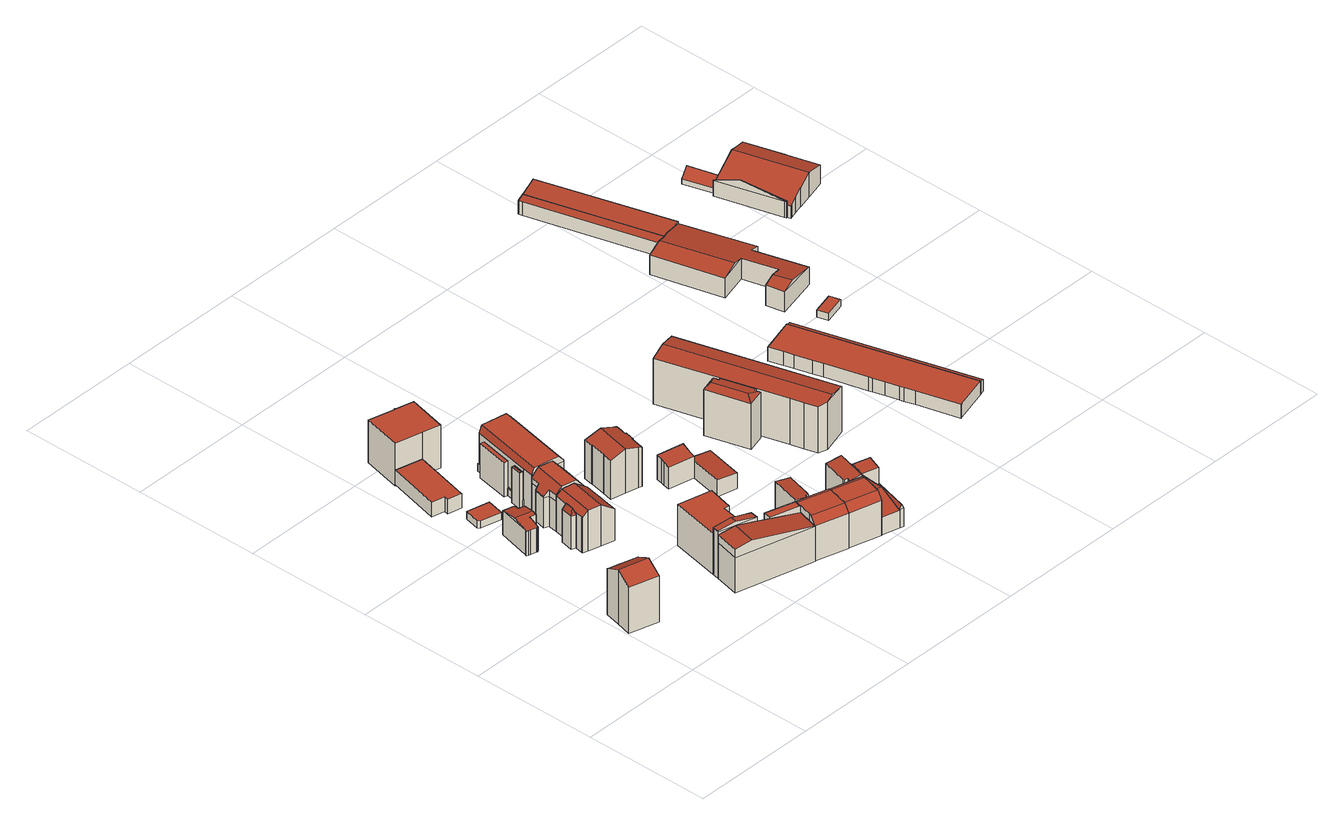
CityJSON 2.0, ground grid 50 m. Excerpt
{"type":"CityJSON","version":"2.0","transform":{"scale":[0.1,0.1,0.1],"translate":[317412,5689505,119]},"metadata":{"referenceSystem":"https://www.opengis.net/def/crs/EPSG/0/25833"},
"CityObjects":{
"building1":{"type":"Building","attributes":{"Dachtyp_tdc":"tdcGableRoof","Gemeindeschluessel":14713000,"Dachneigung":27.6,"QualitaetDacherkennung":64,"Geometrietyp2DReferenz":"3000","function":"31001_9998","roofType":"3100","measuredHeight":22.2},"geometry":[{"type":"MultiSurface","lod":"2","boundaries":[[[0,1,2,3]],[[1,4,5,2]],[[4,6,7,5]],[[6,8,9,7]],[[8,10,11,9]],[[10,12,13,11]],[[12,14,15,13]],[[14,16,17,15]],[[16,18,19,17]],[[18,0,3,19]],[[14,12,10,8,6,4,1,0]],[[0,18,16,14]],[[3,2,5,7,9,11,13,15,17,19]]],"semantics":{"surfaces":[{"type":"WallSurface"},{"type":"RoofSurface"},{"type":"GroundSurface"}],"values":[0,0,0,0,0,0,0,0,0,0,1,1,2]}}]},
"building2":{"type":"Building","attributes":{"Dachtyp_tdc":"tdcFreeFormRoof","Gemeindeschluessel":14713000,"Dachneigung":10.27,"QualitaetDacherkennung":58,"Geometrietyp2DReferenz":"3000","function":"31001_9998","roofType":"5000","measuredHeight":11.18},"geometry":[{"type":"MultiSurface","lod":"2","boundaries":[[[20,21,22,23]],[[21,24,25,22]],[[24,26,27,25]],[[26,28,29,27]],[[28,30,31,29]],[[30,32,33,31]],[[32,34,35,33]],[[34,36,37,35]],[[36,38,39,37]],[[38,40,41,39]],[[40,42,43,41]],[[42,44,45,43]],[[44,46,47,45]],[[46,48,49,47]],[[48,50,51,49]],[[50,20,23,51]],[[52,34,32,30,28,26,53]],[[48,46,44,42,40,38,36,52,53,24,21,20,50]],[[26,24,53]],[[36,34,52]],[[23,22,25,27,29,31,33,35,37,39,41,43,45,47,49,51]]],"semantics":{"surfaces":[{"type":"WallSurface"},{"type":"RoofSurface"},{"type":"GroundSurface"}],"values":[0,0,0,0,0,0,0,0,0,0,0,0,0,0,0,0,1,1,0,0,2]}}]},
"building3":{"type":"Building","attributes":{"Dachtyp_tdc":"tdcPolyFlatRoof","Gemeindeschluessel":14713000,"Dachneigung":0,"QualitaetDacherkennung":62,"Geometrietyp2DReferenz":"3000","function":"31001_9998","roofType":"1000","measuredHeight":2.99},"geometry":[{"type":"MultiSurface","lod":"2","boundaries":[[[54,55,56,57]],[[55,58,59,56]],[[58,60,61,59]],[[60,62,63,61]],[[62,64,65,63]],[[64,66,67,65]],[[66,54,57,67]],[[66,64,62,60,58,55,54]],[[57,56,59,61,63,65,67]]],"semantics":{"surfaces":[{"type":"WallSurface"},{"type":"RoofSurface"},{"type":"GroundSurface"}],"values":[0,0,0,0,0,0,0,1,2]}}]},
"building4":{"type":"Building","attributes":{"Dachtyp_tdc":"tdcPolyFlatRoof","Gemeindeschluessel":14713000,"Dachneigung":0,"QualitaetDacherkennung":68,"Geometrietyp2DReferenz":"3000","function":"31001_9998","roofType":"1000","measuredHeight":5.94},"geometry":[{"type":"MultiSurface","lod":"2","boundaries":[[[68,69,70,71]],[[69,72,73,70]],[[72,74,75,73]],[[74,76,77,75]],[[76,78,79,77]],[[78,80,81,79]],[[80,68,71,81]],[[80,78,76,74,72,69,68]],[[71,70,73,75,77,79,81]]],"semantics":{"surfaces":[{"type":"WallSurface"},{"type":"RoofSurface"},{"type":"GroundSurface"}],"values":[0,0,0,0,0,0,0,1,2]}}]},
"building5":{"type":"Building","attributes":{"Gemeindeschluessel":14713000,"Geometrietyp2DReferenz":"3000","function":"31001_9998","roofType":"9999"},"children":["building5-1","building5-2"]},
"building5-1":{"type":"BuildingPart","attributes":{"Dachtyp_tdc":"tdcCutGableRoof","Dachneigung":36.79,"QualitaetDacherkennung":48,"Geometrietyp2DReferenz":"3000","roofType":"9999","measuredHeight":16.84},"parents":["building5"],"geometry":[{"type":"MultiSurface","lod":"2","boundaries":[[[82,83,84,85]],[[83,86,87,88,84]],[[89,90,91]],[[89,92,93,90]],[[92,94,95,93]],[[94,96,97,95]],[[96,98,99,97]],[[98,100,101,99]],[[100,102,103,101]],[[102,104,105,103]],[[104,82,85,105]],[[94,92,89,106,86,83,82,104]],[[102,100,98,96]],[[104,102,96,94]],[[85,84,88,107,90,93,95,97,99,101,103,105]],[[108,87,86,106]],[[108,107,88,87]],[[91,108,106,89]],[[91,90,107,108]]],"semantics":{"surfaces":[{"type":"WallSurface"},{"type":"RoofSurface"},{"type":"GroundSurface"},{"type":"ClosureSurface"}],"values":[0,0,0,0,0,0,0,0,0,0,0,1,1,1,2,0,3,0,3]}}]},
"building5-2":{"type":"BuildingPart","attributes":{"Dachtyp_tdc":"tdcFreeFormRoof","Dachneigung":69.4,"QualitaetDacherkennung":29,"Geometrietyp2DReferenz":"3000","roofType":"5000","measuredHeight":15.99},"parents":["building5"],"geometry":[{"type":"MultiSurface","lod":"2","boundaries":[[[87,109,110,88]],[[109,111,112,110]],[[111,91,90,112]],[[113,91,111]],[[114,113,111,109]],[[114,109,87,108]],[[113,114,108,91]],[[88,110,112,90,107]],[[107,90,91,108]],[[88,107,108,87]]],"semantics":{"surfaces":[{"type":"WallSurface"},{"type":"RoofSurface"},{"type":"GroundSurface"},{"type":"ClosureSurface"}],"values":[0,0,0,1,1,1,1,2,3,3]}}]},
"building6":{"type":"Building","attributes":{"Dachtyp_tdc":"tdcFreeFormRoof","Gemeindeschluessel":14713000,"Dachneigung":49.9,"QualitaetDacherkennung":61,"Geometrietyp2DReferenz":"3000","function":"31001_9998","roofType":"5000","measuredHeight":17.7},"geometry":[{"type":"MultiSurface","lod":"2","boundaries":[[[115,116,117,118]],[[116,119,120,117]],[[119,121,122,120]],[[121,123,124,122]],[[123,125,126,124]],[[125,127,128,126]],[[127,129,130,128]],[[129,131,132,130]],[[131,133,134,132]],[[133,115,118,134]],[[125,135,136,127]],[[137,138,139,140,141,142,143,144]],[[135,145,144,143,136]],[[121,144,145,123]],[[123,145,135,125]],[[119,137,144,121]],[[129,142,141,131]],[[127,136,143,142,129]],[[131,141,140,133]],[[133,140,139,115]],[[116,138,137,119]],[[115,139,138,116]],[[118,117,120,122,124,126,128,130,132,134]]],"semantics":{"surfaces":[{"type":"WallSurface"},{"type":"RoofSurface"},{"type":"GroundSurface"}],"values":[0,0,0,0,0,0,0,0,0,0,1,1,1,0,0,0,0,0,0,0,0,0,2]}}]},
"building7":{"type":"Building","attributes":{"Gemeindeschluessel":14713000,"Geometrietyp2DReferenz":"3000","function":"31001_9998","roofType":"9999"},"children":["building7-1","building7-2","building7-3"]},
"building7-1":{"type":"BuildingPart","attributes":{"Dachtyp_tdc":"tdcPolyFlatRoof","Dachneigung":0,"QualitaetDacherkennung":71,"Geometrietyp2DReferenz":"3000","roofType":"1000","measuredHeight":16.84},"parents":["building7"],"geometry":[{"type":"MultiSurface","lod":"2","boundaries":[[[146,147,148,149,150,151]],[[147,152,153,148]],[[152,154,155,156,153]],[[154,152,147,146]],[[149,148,153,156]],[[151,155,154,146]],[[150,149,156,155]],[[150,155,151]]],"semantics":{"surfaces":[{"type":"WallSurface"},{"type":"RoofSurface"},{"type":"GroundSurface"},{"type":"ClosureSurface"}],"values":[0,0,0,1,2,0,3,3]}}]},
"building7-2":{"type":"BuildingPart","attributes":{"Dachtyp_tdc":"tdcGableRoof","Dachneigung":10.31,"QualitaetDacherkennung":6,"Geometrietyp2DReferenz":"3000","roofType":"3100","measuredHeight":18.94},"parents":["building7"],"geometry":[{"type":"MultiSurface","lod":"2","boundaries":[[[157,158,159,160]],[[158,161,162,159]],[[163,150,149,164]],[[155,157,160,156]],[[155,151,165,166,167,168]],[[169,167,166,170]],[[158,169,170,161]],[[157,168,167,169,158]],[[155,168,157]],[[163,165,151,150]],[[160,159,162,164,149,156]],[[164,162,161,163]],[[156,149,150,155]],[[161,170,166,165,163]],[[150,151,155]]],"semantics":{"surfaces":[{"type":"WallSurface"},{"type":"RoofSurface"},{"type":"GroundSurface"},{"type":"ClosureSurface"}],"values":[0,0,0,0,1,1,0,0,0,0,2,3,3,3,3]}}]},
"building7-3":{"type":"BuildingPart","attributes":{"Dachtyp_tdc":"tdcGableRoof","Dachneigung":10.22,"QualitaetDacherkennung":35,"Geometrietyp2DReferenz":"3000","roofType":"3100","measuredHeight":20.5},"parents":["building7"],"geometry":[{"type":"MultiSurface","lod":"2","boundaries":[[[171,172,173,174]],[[172,175,176,173]],[[175,177,165,163,164,176]],[[178,171,174,162,161,170]],[[179,180,181,182]],[[175,183,181,180,177]],[[172,183,175]],[[171,182,181,183,172]],[[178,179,182,171]],[[177,180,179,178]],[[174,173,176,164,162]],[[170,166,165,177,178]],[[161,162,164,163]],[[161,163,165,166,170]]],"semantics":{"surfaces":[{"type":"WallSurface"},{"type":"RoofSurface"},{"type":"GroundSurface"},{"type":"ClosureSurface"}],"values":[0,0,0,0,1,1,0,0,0,0,2,0,3,3]}}]},
"building8":{"type":"Building","attributes":{"Gemeindeschluessel":14713000,"Dachtyp_tdc":"tdcPolyFlatRoof","Dachneigung":0,"QualitaetDacherkennung":62,"Geometrietyp2DReferenz":"3000","function":"31001_9998","roofType":"1000","measuredHeight":16.85},"geometry":[{"type":"MultiSurface","lod":"2","boundaries":[[[184,185,174,173]],[[185,186,187,174]],[[186,188,189,187]],[[188,190,191,189]],[[190,192,193,191]],[[192,184,173,193]],[[192,190,188,186,185,184]],[[173,174,187,189,191,193]]],"semantics":{"surfaces":[{"type":"WallSurface"},{"type":"RoofSurface"},{"type":"GroundSurface"}],"values":[0,0,0,0,0,0,1,2]}}]},
"building9":{"type":"Building","attributes":{"Dachtyp_tdc":"tdcPolyFlatRoof","Gemeindeschluessel":14713000,"Dachneigung":0,"QualitaetDacherkennung":58,"Geometrietyp2DReferenz":"3000","function":"31001_9998","roofType":"1000","measuredHeight":17.54},"geometry":[{"type":"MultiSurface","lod":"2","boundaries":[[[194,195,196,197]],[[195,198,199,196]],[[198,200,201,199]],[[200,202,203,201]],[[202,204,205,203]],[[204,206,207,205]],[[206,208,209,207]],[[208,210,211,209]],[[210,194,197,211]],[[210,208,206,204,202,200,198,195,194]],[[197,196,199,201,203,205,207,209,211]]],"semantics":{"surfaces":[{"type":"WallSurface"},{"type":"RoofSurface"},{"type":"GroundSurface"}],"values":[0,0,0,0,0,0,0,0,0,1,2]}}]},
"building10":{"type":"Building","attributes":{"Gemeindeschluessel":14713000,"Geometrietyp2DReferenz":"3000","function":"31001_9998","roofType":"9999"},"children":["building10-1","building10-2","building10-3","building10-4"]},
"building10-1":{"type":"BuildingPart","attributes":{"Dachtyp_tdc":"tdcCutGableRoof","Dachneigung":1.02,"QualitaetDacherkennung":62,"Geometrietyp2DReferenz":"3000","roofType":"9999","measuredHeight":18.37},"parents":["building10"],"geometry":[{"type":"MultiSurface","lod":"2","boundaries":[[[212,213,214,215]],[[213,216,217,218,214]],[[219,220,221,222,223]],[[220,212,215,221]],[[224,225,226,227]],[[219,216,213,228,229]],[[228,227,226,229]],[[220,225,224,212]],[[219,229,226,225,220]],[[212,224,227,228,213]],[[215,214,218,222,221]],[[223,217,216,219]],[[223,222,218,217]]],"semantics":{"surfaces":[{"type":"WallSurface"},{"type":"RoofSurface"},{"type":"GroundSurface"},{"type":"ClosureSurface"}],"values":[0,0,0,0,1,1,1,0,0,0,2,0,3]}}]},
"building10-2":{"type":"BuildingPart","attributes":{"Dachtyp_tdc":"tdcPolyFlatRoof","Dachneigung":0,"QualitaetDacherkennung":0,"Geometrietyp2DReferenz":"3000","roofType":"9999","measuredHeight":3.05},"parents":["building10"],"geometry":[{"type":"MultiSurface","lod":"2","boundaries":[[[230,231,232,233,217,223,234,235]],[[235,234,236,237]],[[234,223,222,236]],[[217,233,238,218]],[[232,231,239,240]],[[231,230,241,239]],[[237,236,222,218,238,240,239,241]],[[218,222,223,217]],[[240,238,233,232]],[[237,241,230,235]]],"semantics":{"surfaces":[{"type":"RoofSurface"},{"type":"WallSurface"},{"type":"GroundSurface"},{"type":"ClosureSurface"}],"values":[0,1,1,1,1,1,2,3,3,3]}}]},
"building10-3":{"type":"BuildingPart","attributes":{"Dachtyp_tdc":"tdcFreeFormRoof","Dachneigung":20.36,"QualitaetDacherkennung":43,"Geometrietyp2DReferenz":"3000","roofType":"5000","measuredHeight":14.74},"parents":["building10"],"geometry":[{"type":"MultiSurface","lod":"2","boundaries":[[[242,243,244,238,233]],[[243,245,246,244]],[[245,247,232,240,246]],[[248,247,245]],[[249,248,245,243]],[[249,243,242]],[[248,249,242,247]],[[238,244,246,240]],[[233,232,247,242]],[[233,238,240,232]]],"semantics":{"surfaces":[{"type":"WallSurface"},{"type":"RoofSurface"},{"type":"GroundSurface"},{"type":"ClosureSurface"}],"values":[0,0,0,1,1,1,1,2,0,3]}}]},
"building10-4":{"type":"BuildingPart","attributes":{"Dachtyp_tdc":"tdcPolyFlatRoof","Dachneigung":0,"QualitaetDacherkennung":0,"Geometrietyp2DReferenz":"3000","roofType":"9999","measuredHeight":14.14},"parents":["building10"],"geometry":[{"type":"MultiSurface","lod":"2","boundaries":[[[250,251,252,253]],[[253,252,254,241,230]],[[252,251,255,254]],[[251,250,237,255]],[[250,235,237]],[[230,235,250,253]],[[241,254,255,237]],[[230,241,237,235]]],"semantics":{"surfaces":[{"type":"RoofSurface"},{"type":"WallSurface"},{"type":"GroundSurface"},{"type":"ClosureSurface"}],"values":[0,1,1,1,1,1,2,3]}}]},
"building11":{"type":"Building","attributes":{"Dachtyp_tdc":"tdcFreeFormRoof","Gemeindeschluessel":14713000,"Dachneigung":0.122,"QualitaetDacherkennung":69,"Geometrietyp2DReferenz":"3000","function":"31001_9998","roofType":"5000","measuredHeight":17.14},"geometry":[{"type":"MultiSurface","lod":"2","boundaries":[[[256,257,258,259]],[[257,260,261,258]],[[260,262,263,261]],[[262,264,265,263]],[[264,266,267,265]],[[266,256,259,267]],[[268,269,262,260]],[[270,271,272,273,274]],[[273,272,275,269,268]],[[262,269,275,264]],[[264,275,272,271,266]],[[256,270,274,257]],[[257,274,273,268,260]],[[266,271,270,256]],[[259,258,261,263,265,267]]],"semantics":{"surfaces":[{"type":"WallSurface"},{"type":"RoofSurface"},{"type":"GroundSurface"}],"values":[0,0,0,0,0,0,1,1,1,0,0,0,0,0,2]}}]},
"building12":{"type":"Building","attributes":{"Dachtyp_tdc":"tdcGableRoof","Gemeindeschluessel":14713000,"Dachneigung":18.53,"QualitaetDacherkennung":67,"Geometrietyp2DReferenz":"3000","function":"31001_9998","roofType":"3100","measuredHeight":18.16},"geometry":[{"type":"MultiSurface","lod":"2","boundaries":[[[276,277,278,279]],[[277,280,281,278]],[[280,282,283,281]],[[282,284,285,283]],[[284,286,287,285]],[[286,288,289,287]],[[288,290,291,289]],[[290,292,293,291]],[[292,294,295,293]],[[294,296,297,295]],[[296,298,299,297]],[[298,300,301,299]],[[300,302,303,301]],[[302,304,305,303]],[[304,306,307,305]],[[306,308,309,307]],[[308,310,311,309]],[[310,312,313,311]],[[312,314,315,313]],[[314,316,317,315]],[[316,276,279,317]],[[312,310,308,306,304,302,300,298,296,294,292,290,288,286,284]],[[284,282,280,277,276,316,314,312]],[[279,278,281,283,285,287,289,291,293,295,297,299,301,303,305,307,309,311,313,315,317]]],"semantics":{"surfaces":[{"type":"WallSurface"},{"type":"RoofSurface"},{"type":"GroundSurface"}],"values":[0,0,0,0,0,0,0,0,0,0,0,0,0,0,0,0,0,0,0,0,0,1,1,2]}}]},
"building13":{"type":"Building","attributes":{"Dachtyp_tdc":"tdcPolyFlatRoof","Gemeindeschluessel":14713000,"Dachneigung":6.84,"QualitaetDacherkennung":53,"Geometrietyp2DReferenz":"3000","function":"31001_9998","roofType":"2100","measuredHeight":17.12},"geometry":[{"type":"MultiSurface","lod":"2","boundaries":[[[318,319,320,321]],[[319,322,323,320]],[[322,324,325,323]],[[324,326,327,325]],[[326,328,329,327]],[[328,330,331,329]],[[330,318,321,331]],[[330,328,326,324,322,319,318]],[[321,320,323,325,327,329,331]]],"semantics":{"surfaces":[{"type":"WallSurface"},{"type":"RoofSurface"},{"type":"GroundSurface"}],"values":[0,0,0,0,0,0,0,1,2]}}]},
"building14":{"type":"Building","attributes":{"Dachtyp_tdc":"tdcFreeFormRoof","Gemeindeschluessel":14713000,"Dachneigung":0.063,"QualitaetDacherkennung":71,"Geometrietyp2DReferenz":"3000","function":"31001_9998","roofType":"5000","measuredHeight":17.04},"geometry":[{"type":"MultiSurface","lod":"2","boundaries":[[[332,333,334,335]],[[333,336,337,334]],[[336,338,339,337]],[[338,340,341,339]],[[340,260,342,341]],[[260,343,344,342]],[[343,345,346,344]],[[345,347,348,346]],[[347,257,349,348]],[[257,332,335,349]],[[350,351,352,353,354]],[[355,260,356,357]],[[358,355,357,350,354]],[[345,358,354,347]],[[343,355,358,345]],[[336,350,357,338]],[[338,357,356,340]],[[340,356,260]],[[260,355,343]],[[347,354,353,257]],[[257,353,352,332]],[[332,352,351,333]],[[333,351,350,336]],[[335,334,337,339,341,342,344,346,348,349]]],"semantics":{"surfaces":[{"type":"WallSurface"},{"type":"RoofSurface"},{"type":"GroundSurface"}],"values":[0,0,0,0,0,0,0,0,0,0,1,1,1,0,0,0,0,0,0,0,0,0,0,2]}}]},
"building15":{"type":"Building","attributes":{"Dachtyp_tdc":"tdcPolyFlatRoof","Gemeindeschluessel":14713000,"Dachneigung":11.84,"QualitaetDacherkennung":75,"Geometrietyp2DReferenz":"3000","function":"31001_9998","roofType":"2100","measuredHeight":10.17},"geometry":[{"type":"MultiSurface","lod":"2","boundaries":[[[359,360,361,362]],[[360,363,364,361]],[[363,365,366,364]],[[365,367,368,366]],[[367,369,370,368]],[[369,371,372,370]],[[371,373,374,372]],[[373,375,376,374]],[[375,359,362,376]],[[375,373,371,369,367,365,363,360,359]],[[362,361,364,366,368,370,372,374,376]]],"semantics":{"surfaces":[{"type":"WallSurface"},{"type":"RoofSurface"},{"type":"GroundSurface"}],"values":[0,0,0,0,0,0,0,0,0,1,2]}}]},
"building16":{"type":"Building","attributes":{"Dachtyp_tdc":"tdcPolyFlatRoof","Gemeindeschluessel":14713000,"Dachneigung":5.51,"QualitaetDacherkennung":87,"Geometrietyp2DReferenz":"3000","function":"31001_9998","roofType":"2100","measuredHeight":7.12},"geometry":[{"type":"MultiSurface","lod":"2","boundaries":[[[377,378,379,380]],[[378,381,382,379]],[[381,383,362,382]],[[383,384,376,362]],[[384,377,380,376]],[[384,383,381,378,377]],[[380,379,382,362,376]]],"semantics":{"surfaces":[{"type":"WallSurface"},{"type":"RoofSurface"},{"type":"GroundSurface"}],"values":[0,0,0,0,0,1,2]}}]},
"building17":{"type":"Building","attributes":{"Dachtyp_tdc":"tdcPolyFlatRoof","Gemeindeschluessel":14713000,"Dachneigung":8.32,"QualitaetDacherkennung":53,"Geometrietyp2DReferenz":"3000","function":"31001_9998","roofType":"2100","measuredHeight":16.95},"geometry":[{"type":"MultiSurface","lod":"2","boundaries":[[[385,386,387,388]],[[386,389,390,387]],[[389,391,392,390]],[[391,393,394,392]],[[393,395,396,394]],[[395,397,398,396]],[[397,399,400,398]],[[399,385,388,400]],[[399,397,395,393,391,389,386,385]],[[388,387,390,392,394,396,398,400]]],"semantics":{"surfaces":[{"type":"WallSurface"},{"type":"RoofSurface"},{"type":"GroundSurface"}],"values":[0,0,0,0,0,0,0,0,1,2]}}]},
"building18":{"type":"Building","attributes":{"Gemeindeschluessel":14713000,"Geometrietyp2DReferenz":"3000","function":"31001_9998","roofType":"9999"},"children":["building18-1","building18-2","building18-3"]},
"building18-1":{"type":"BuildingPart","attributes":{"Dachtyp_tdc":"tdcGableRoof","Dachneigung":11.04,"QualitaetDacherkennung":11,"Geometrietyp2DReferenz":"3000","roofType":"3100","measuredHeight":10},"parents":["building18"],"geometry":[{"type":"MultiSurface","lod":"2","boundaries":[[[401,402,403,404]],[[402,405,406,403]],[[405,407,408,406]],[[407,409,410,408]],[[409,411,412,410]],[[413,414,415,416,417]],[[418,419,420,421]],[[419,401,404,420]],[[422,414,413,411,409,407,405,402,401]],[[401,419,418,423,422]],[[404,403,406,408,410,412,417,416,424,421,420]],[[417,412,411,413]],[[425,415,414,422]],[[424,416,415,425]],[[423,425,422]],[[424,425,423,418,421]]],"semantics":{"surfaces":[{"type":"WallSurface"},{"type":"RoofSurface"},{"type":"GroundSurface"},{"type":"ClosureSurface"}],"values":[0,0,0,0,0,0,0,0,1,1,2,3,0,3,0,3]}}]},
"building18-2":{"type":"BuildingPart","attributes":{"Dachtyp_tdc":"tdcFreeFormRoof","Dachneigung":64.38,"QualitaetDacherkennung":13,"Geometrietyp2DReferenz":"3000","roofType":"5000","measuredHeight":9.41},"parents":["building18"],"geometry":[{"type":"MultiSurface","lod":"2","boundaries":[[[415,426,427,416]],[[426,428,429,427]],[[428,430,418,421,429]],[[431,430,428]],[[432,431,428,426]],[[432,426,415]],[[431,432,415,425,423,430]],[[416,427,429,421,424]],[[423,418,430]],[[416,424,425,415]],[[424,421,418,423,425]]],"semantics":{"surfaces":[{"type":"WallSurface"},{"type":"RoofSurface"},{"type":"GroundSurface"},{"type":"ClosureSurface"}],"values":[0,0,0,0,1,0,1,2,0,3,3]}}]},
"building18-3":{"type":"BuildingPart","attributes":{"Dachtyp_tdc":"tdcPolyFlatRoof","Dachneigung":7.77,"QualitaetDacherkennung":71,"Geometrietyp2DReferenz":"3000","roofType":"2100","measuredHeight":8.59},"parents":["building18"],"geometry":[{"type":"MultiSurface","lod":"2","boundaries":[[[433,434,435,412,411]],[[434,436,437,435]],[[436,438,413,417,437]],[[436,434,433,438]],[[417,412,435,437]],[[411,413,438,433]],[[411,412,417,413]]],"semantics":{"surfaces":[{"type":"WallSurface"},{"type":"RoofSurface"},{"type":"GroundSurface"},{"type":"ClosureSurface"}],"values":[0,0,0,1,2,0,3]}}]},
"building19":{"type":"Building","attributes":{"Dachtyp_tdc":"tdcFreeFormRoof","Gemeindeschluessel":14713000,"Dachneigung":10.11,"QualitaetDacherkennung":56,"Geometrietyp2DReferenz":"3000","function":"31001_9998","roofType":"5000","measuredHeight":19.39},"geometry":[{"type":"MultiSurface","lod":"2","boundaries":[[[439,440,441,442]],[[440,443,444,441]],[[443,445,446,444]],[[445,447,448,446]],[[447,449,450,448]],[[449,451,452,450]],[[451,453,454,452]],[[453,439,442,454]],[[455,456,440,439]],[[451,457,458,453]],[[453,458,455,439]],[[458,457,449,447,445,443,456,455]],[[443,440,456]],[[451,449,457]],[[442,441,444,446,448,450,452,454]]],"semantics":{"surfaces":[{"type":"WallSurface"},{"type":"RoofSurface"},{"type":"GroundSurface"}],"values":[0,0,0,0,0,0,0,0,1,1,1,1,0,0,2]}}]},
"building20":{"type":"Building","attributes":{"Dachtyp_tdc":"tdcFreeFormRoof","Gemeindeschluessel":14713000,"Dachneigung":10,"QualitaetDacherkennung":72,"Geometrietyp2DReferenz":"3000","function":"31001_9998","roofType":"5000","measuredHeight":20.06},"geometry":[{"type":"MultiSurface","lod":"2","boundaries":[[[459,460,461,462]],[[460,463,464,461]],[[463,465,466,464]],[[465,467,468,466]],[[467,469,470,468]],[[469,471,472,470]],[[471,473,474,472]],[[473,475,476,474]],[[475,459,462,476]],[[477,463,460,478]],[[467,465,477,478,459,475,473,471,469]],[[460,459,478]],[[465,463,477]],[[462,461,464,466,468,470,472,474,476]]],"semantics":{"surfaces":[{"type":"WallSurface"},{"type":"RoofSurface"},{"type":"GroundSurface"}],"values":[0,0,0,0,0,0,0,0,0,1,1,0,0,2]}}]},
"building21":{"type":"Building","attributes":{"Dachtyp_tdc":"tdcPolyFlatRoof","Gemeindeschluessel":14713000,"Dachneigung":0,"QualitaetDacherkennung":40,"Geometrietyp2DReferenz":"3000","function":"31001_2000","roofType":"1000","measuredHeight":5.61},"geometry":[{"type":"MultiSurface","lod":"2","boundaries":[[[479,480,481,482]],[[480,483,484,481]],[[483,485,486,484]],[[485,487,488,486]],[[487,489,490,488]],[[489,491,492,490]],[[491,493,494,492]],[[493,495,496,494]],[[495,497,498,496]],[[497,499,500,498]],[[499,501,502,500]],[[501,503,504,502]],[[503,505,506,504]],[[505,507,508,506]],[[507,479,482,508]],[[507,505,503,501,499,497,495,493,491,489,487,485,483,480,479]],[[482,481,484,486,488,490,492,494,496,498,500,502,504,506,508]]],"semantics":{"surfaces":[{"type":"WallSurface"},{"type":"RoofSurface"},{"type":"GroundSurface"}],"values":[0,0,0,0,0,0,0,0,0,0,0,0,0,0,0,1,2]}}]},
"building22":{"type":"Building","attributes":{"Dachtyp_tdc":"tdcPolyFlatRoof","Gemeindeschluessel":14713000,"Dachneigung":8.97,"QualitaetDacherkennung":87,"Geometrietyp2DReferenz":"3000","function":"31001_2000","roofType":"2100","measuredHeight":5.09},"geometry":[{"type":"MultiSurface","lod":"2","boundaries":[[[509,510,511,512]],[[510,513,514,511]],[[513,515,516,514]],[[515,509,512,516]],[[515,513,510,509]],[[512,511,514,516]]],"semantics":{"surfaces":[{"type":"WallSurface"},{"type":"RoofSurface"},{"type":"GroundSurface"}],"values":[0,0,0,0,1,2]}}]},
"building23":{"type":"Building","attributes":{"Dachtyp_tdc":"tdcPolyFlatRoof","Gemeindeschluessel":14713000,"Dachneigung":0,"QualitaetDacherkennung":84,"Geometrietyp2DReferenz":"3000","function":"31001_9998","roofType":"1000","measuredHeight":2.91},"geometry":[{"type":"MultiSurface","lod":"2","boundaries":[[[517,518,519,520]],[[518,521,522,519]],[[521,523,524,522]],[[523,517,520,524]],[[523,521,518,517]],[[520,519,522,524]]],"semantics":{"surfaces":[{"type":"WallSurface"},{"type":"RoofSurface"},{"type":"GroundSurface"}],"values":[0,0,0,0,1,2]}}]},
"building24":{"type":"Building","attributes":{"Dachtyp_tdc":"tdcFreeFormRoof","Gemeindeschluessel":14713000,"Dachneigung":11.58,"QualitaetDacherkennung":43,"Geometrietyp2DReferenz":"3000","function":"31001_2000","roofType":"5000","measuredHeight":9.45},"geometry":[{"type":"MultiSurface","lod":"2","boundaries":[[[525,526,527,528]],[[526,529,530,527]],[[529,531,532,530]],[[531,533,534,532]],[[533,535,536,534]],[[535,537,538,536]],[[537,539,540,538]],[[539,541,542,540]],[[541,543,544,542]],[[543,545,546,544]],[[545,547,548,546]],[[547,525,528,548]],[[535,533,531,529,526,549,550,545,543,551,552,537]],[[547,550,549,525]],[[539,552,551,541]],[[539,537,552]],[[526,525,549]],[[543,541,551]],[[547,545,550]],[[528,527,530,532,534,536,538,540,542,544,546,548]]],"semantics":{"surfaces":[{"type":"WallSurface"},{"type":"RoofSurface"},{"type":"GroundSurface"}],"values":[0,0,0,0,0,0,0,0,0,0,0,0,1,1,1,0,0,0,0,2]}}]},
"building25":{"type":"Building","attributes":{"Dachtyp_tdc":"tdcPolyFlatRoof","Gemeindeschluessel":14713000,"Dachneigung":6.74,"QualitaetDacherkennung":84,"Geometrietyp2DReferenz":"3000","function":"31001_2000","roofType":"2100","measuredHeight":5.94},"geometry":[{"type":"MultiSurface","lod":"2","boundaries":[[[553,554,555,556]],[[554,557,558,555]],[[557,559,560,558]],[[559,561,562,560]],[[561,563,564,562]],[[563,553,556,564]],[[563,561,559,557,554,553]],[[556,555,558,560,562,564]]],"semantics":{"surfaces":[{"type":"WallSurface"},{"type":"RoofSurface"},{"type":"GroundSurface"}],"values":[0,0,0,0,0,0,1,2]}}]},
"building26":{"type":"Building","attributes":{"Dachtyp_tdc":"tdcPolyFlatRoof","Gemeindeschluessel":14713000,"Dachneigung":6.92,"QualitaetDacherkennung":90,"Geometrietyp2DReferenz":"3000","function":"31001_2000","roofType":"2100","measuredHeight":7.11},"geometry":[{"type":"MultiSurface","lod":"2","boundaries":[[[565,566,567,568]],[[566,569,570,567]],[[569,571,572,570]],[[571,573,574,572]],[[573,565,568,574]],[[573,571,569,566,565]],[[568,567,570,572,574]]],"semantics":{"surfaces":[{"type":"WallSurface"},{"type":"RoofSurface"},{"type":"GroundSurface"}],"values":[0,0,0,0,0,1,2]}}]},
"building27":{"type":"Building","attributes":{"Dachtyp_tdc":"tdcFreeFormRoof","Gemeindeschluessel":14713000,"Dachneigung":40.84,"QualitaetDacherkennung":5,"Geometrietyp2DReferenz":"3000","function":"31001_2000","roofType":"5000","measuredHeight":5.18},"geometry":[{"type":"MultiSurface","lod":"2","boundaries":[[[575,576,577,578]],[[576,579,580,577]],[[579,581,582,580]],[[581,583,584,582]],[[583,585,586,584]],[[585,587,588,586]],[[587,575,578,588]],[[581,585,583]],[[589,585,581]],[[581,590,589]],[[590,591,575,587,589]],[[575,591,576]],[[576,591,590,581,579]],[[585,589,587]],[[578,577,580,582,584,586,588]]],"semantics":{"surfaces":[{"type":"WallSurface"},{"type":"RoofSurface"},{"type":"GroundSurface"}],"values":[0,0,0,0,0,0,0,1,1,1,1,0,0,0,2]}}]},
"building28":{"type":"Building","attributes":{"Gemeindeschluessel":14713000,"Geometrietyp2DReferenz":"3000","function":"31001_2000","roofType":"9999"},"children":["building28-1","building28-2"]},
"building28-1":{"type":"BuildingPart","attributes":{"Dachtyp_tdc":"tdcGableRoof","Dachneigung":10.23,"QualitaetDacherkennung":5,"Geometrietyp2DReferenz":"3000","roofType":"3100","measuredHeight":9.65},"parents":["building28"],"geometry":[{"type":"MultiSurface","lod":"2","boundaries":[[[592,593,594,595]],[[593,596,597,594]],[[596,598,599,600,597]],[[601,592,595,602,603]],[[604,605,606,607,608]],[[596,606,605,598]],[[592,608,607,593]],[[601,604,608,592]],[[593,607,606,596]],[[598,605,604,601]],[[595,594,597,600,602]],[[603,599,598,601]],[[603,602,600,599]]],"semantics":{"surfaces":[{"type":"WallSurface"},{"type":"RoofSurface"},{"type":"GroundSurface"},{"type":"ClosureSurface"}],"values":[0,0,0,0,1,1,0,0,0,0,2,0,3]}}]},
"building28-2":{"type":"BuildingPart","attributes":{"Dachtyp_tdc":"tdcGableRoof","Dachneigung":21.04,"QualitaetDacherkennung":49,"Geometrietyp2DReferenz":"3000","roofType":"3100","measuredHeight":10.04},"parents":["building28"],"geometry":[{"type":"MultiSurface","lod":"2","boundaries":[[[609,610,611,612]],[[610,613,614,611]],[[613,615,616,614]],[[615,617,618,616]],[[617,619,620,618]],[[619,621,622,620]],[[621,623,624,622]],[[623,625,626,624]],[[625,627,628,626]],[[627,603,602,628]],[[599,629,630,600]],[[629,631,632,630]],[[631,633,634,632]],[[633,635,636,634]],[[635,637,638,636]],[[637,609,612,638]],[[633,631,629,599,603,627,625,623,621,619,617,615]],[[615,613,610,609,637,635,633]],[[612,611,614,616,618,620,622,624,626,628,602,600,630,632,634,636,638]],[[600,602,603,599]]],"semantics":{"surfaces":[{"type":"WallSurface"},{"type":"RoofSurface"},{"type":"GroundSurface"},{"type":"ClosureSurface"}],"values":[0,0,0,0,0,0,0,0,0,0,0,0,0,0,0,0,1,1,2,3]}}]}
},
"vertices":[
[20,349,226],[35,410,193],[35,410,4],[20,349,4],[38,409,193],[38,409,4],[79,398,193],[79,398,4],[91,395,193],[91,395,4],[151,379,193],[151,379,4],[141,337,216],[141,337,4],[136,318,226],[136,318,4],[121,257,192],[121,257,4],[5,288,193],[5,288,4],
[96,817,108],[90,819,108],[90,819,8],[96,817,8],[92,825,109],[92,825,8],[125,956,107],[125,956,8],[165,946,107],[165,946,8],[169,941,108],[169,941,8],[164,922,111],[164,922,8],[188,916,111],[188,916,8],[173,857,118],[173,857,8],[172,851,117],[172,851,8],[149,857,117],[149,857,8],[136,809,108],[136,809,8],[132,810,108],[132,810,8],[132,808,108],[132,808,8],[129,809,108],[129,809,8],[106,815,108],[106,815,8],[176,870,120],[108,887,120],
[104,1034,37],[96,1043,37],[96,1043,7],[104,1034,7],[110,1099,37],[110,1099,7],[111,1104,37],[111,1104,7],[199,1083,37],[199,1083,7],[187,1028,37],[187,1028,7],[184,1015,37],[184,1015,7],
[40,1193,68],[90,1402,68],[90,1402,9],[40,1193,9],[195,1376,68],[195,1376,9],[142,1155,68],[142,1155,9],[142,1153,68],[142,1153,9],[87,1166,68],[87,1166,9],[90,1181,68],[90,1181,9],
[228,695,151],[229,700,151],[229,700,7],[228,695,7],[234,728,151],[234,728,142],[234,728,7],[246,784,152],[246,784,7],[246,784,142],[257,839,152],[257,839,7],[278,834,172],[278,834,7],[327,823,175],[327,823,7],[379,811,136],[379,811,7],[350,663,136],[350,663,7],[298,676,175],[298,676,7],[249,690,172],[249,690,7],[235,728,151],[235,728,7],[235,728,142],
[217,736,142],[217,736,7],[227,784,142],[227,784,7],[235,775,167],[228,742,167],
[255,927,129],[270,928,129],[270,928,6],[255,927,6],[278,967,129],[278,967,6],[304,962,129],[304,962,6],[331,956,129],[331,956,6],[406,941,129],[406,941,6],[379,811,129],[379,811,6],[257,839,129],[257,839,6],[263,875,129],[263,875,6],[245,883,129],[245,883,6],[362,950,183],[335,821,183],[278,967,150],[270,928,151],[255,927,133],[245,883,132],[263,875,156],[257,839,157],[278,834,183],[304,962,183],[331,956,183],
[618,218,176],[624,249,176],[624,249,7],[618,218,7],[618,218,151],[618,218,172],[739,215,176],[739,215,7],[731,187,176],[731,187,151],[731,187,7],
[707,99,151],[403,176,151],[403,176,7],[707,99,7],[425,272,151],[425,272,7],[571,232,151],[571,232,7],[571,232,181],[491,254,196],[467,160,196],[707,99,152],[403,176,185],[425,272,184],
[430,298,197],[539,271,197],[539,271,7],[430,298,7],[576,263,197],[576,263,7],[571,232,197],[425,272,197],[425,272,200],[491,254,212],[497,281,212],[430,298,200],[539,271,204],
[539,271,175],[430,298,175],[469,493,175],[469,493,7],[601,462,175],[601,462,7],[576,361,175],[576,361,7],[556,364,175],[556,364,7],
[195,1376,177],[90,1402,177],[90,1402,2],[195,1376,2],[127,1554,177],[127,1554,2],[228,1529,177],[228,1529,2],[229,1532,177],[229,1532,2],[232,1532,177],[232,1532,2],[231,1529,177],[231,1529,2],[302,1512,177],[302,1512,2],[265,1359,177],[265,1359,2],
[406,941,160],[278,967,160],[278,967,5],[406,941,5],[287,1010,160],[287,1010,36],[287,1010,5],[336,1253,160],[465,1227,160],[465,1227,5],[336,1253,5],[336,1253,36],[406,941,167],[465,1227,167],[445,1231,189],[386,945,189],[289,965,187],[347,1251,187],
[298,1091,36],[299,1091,36],[291,1054,36],[282,1011,36],[331,1254,36],[324,1220,36],[331,1254,5],[324,1220,5],[282,1011,5],[299,1091,5],[291,1054,5],[298,1091,5],
[282,1011,150],[270,1013,150],[270,1013,5],[279,1056,150],[279,1056,5],[291,1054,150],[284,1049,152],[278,1018,152],
[324,1220,146],[309,1224,146],[283,1094,146],[298,1091,146],[283,1094,5],[309,1224,5],
[784,203,152],[864,181,152],[864,181,9],[784,203,9],[833,64,152],[833,64,9],[707,99,153],[707,99,9],[716,130,152],[716,130,9],[739,215,152],[739,215,9],[839,87,180],[713,122,180],[784,203,177],[739,215,177],[735,203,180],[861,169,180],[864,181,177],[716,130,180],
[516,862,168],[529,925,168],[529,925,8],[516,862,8],[527,926,167],[527,926,8],[534,963,167],[534,963,8],[595,949,189],[595,949,8],[645,938,172],[645,938,8],[654,935,169],[654,935,8],[658,935,167],[658,935,8],[656,924,167],[656,924,8],[653,908,167],[653,908,8],[650,896,167],[650,896,8],[649,889,167],[649,889,8],[654,888,166],[654,888,8],[647,851,165],[647,851,8],[642,852,167],[642,852,8],[630,800,168],[630,800,8],[629,796,168],[629,796,8],[617,799,172],[617,799,8],[566,810,189],[566,810,8],[506,823,167],[506,823,8],[514,862,167],[514,862,8],
[787,214,176],[784,203,176],[784,203,11],[787,214,11],[739,215,182],[739,215,11],[771,334,182],[771,334,11],[828,318,175],[828,318,11],[801,216,175],[801,216,11],[798,212,175],[798,212,11],
[944,160,152],[989,147,152],[989,147,10],[944,160,10],[985,132,152],[985,132,10],[963,54,152],[963,54,10],[957,31,152],[957,31,10],[833,64,10],[839,87,152],[839,87,10],[847,117,152],[847,117,10],[860,166,152],[860,166,10],[864,181,10],[985,132,181],[989,147,175],[944,160,175],[864,181,175],[860,166,181],[839,87,181],[957,31,153],[963,54,181],[847,117,181],
[778,699,97],[677,721,97],[677,721,8],[778,699,8],[682,746,102],[682,746,8],[685,760,105],[685,760,8],[690,783,110],[690,783,8],[694,782,110],[694,782,8],[779,764,110],[779,764,8],[792,762,110],[792,762,8],[782,720,101],[782,720,8],
[863,705,72],[830,556,72],[830,556,8],[863,705,8],[751,574,79],[751,574,8],[778,699,79],[782,720,79],
[944,160,176],[948,173,176],[948,173,14],[944,160,14],[938,176,175],[938,176,14],[935,181,174],[935,181,14],[963,284,174],[963,284,14],[1022,268,183],[1022,268,14],[996,172,183],[996,172,14],[989,147,183],[989,147,14],
[986,137,111],[989,147,109],[989,147,11],[986,137,11],[996,172,104],[996,172,11],[1022,268,84],[1022,268,11],[1032,304,77],[1032,304,11],[1097,286,77],[1097,286,11],[1083,234,87],[1062,155,104],[1062,155,86],[1062,155,11],[1083,234,11],[1025,13,83],[957,31,83],[957,31,11],[1025,13,11],[1053,118,111],[1028,24,86],[1053,118,11],[1053,118,86],
[1074,131,86],[1074,131,11],[1042,9,86],[1042,9,11],[1025,13,86],[1033,11,105],[1068,143,105],
[1097,286,97],[1162,268,97],[1162,268,11],[1148,217,89],[1148,217,11],[1083,234,89],
[969,832,198],[1037,852,197],[1037,852,11],[969,832,11],[1043,830,199],[1043,830,11],[1054,834,197],[1054,834,11],[1090,707,197],[1090,707,11],[1079,704,199],[1079,704,11],[1085,684,197],[1085,684,11],[1017,664,198],[1017,664,11],[1008,832,205],[1038,849,199],[1083,691,199],[1045,703,205],
[986,1070,198],[1116,1107,198],[1116,1107,10],[986,1070,10],[1288,508,198],[1288,508,10],[1188,479,204],[1188,479,10],[1153,489,198],[1153,489,10],[1138,538,198],[1138,538,10],[1125,588,198],[1125,588,10],[1090,707,198],[1090,707,10],[1054,834,198],[1054,834,10],[1224,490,210],[1052,1089,210],
[1546,467,71],[1542,481,71],[1542,481,15],[1546,467,15],[1528,533,71],[1528,533,15],[1515,577,71],[1515,577,15],[1511,591,71],[1511,591,15],[1466,751,71],[1466,751,15],[1455,788,71],[1455,788,15],[1437,854,71],[1437,854,15],[1426,892,71],[1426,892,15],[1410,947,71],[1410,947,15],[1546,987,71],[1546,987,15],[1742,305,71],[1742,305,15],[1608,266,71],[1608,266,15],[1603,265,71],[1603,265,15],[1558,426,71],[1558,426,15],
[1546,987,67],[1567,993,63],[1567,993,16],[1546,987,16],[1763,311,63],[1763,311,16],[1742,305,67],[1742,305,16],
[1791,970,44],[1707,947,44],[1707,947,15],[1791,970,15],[1696,990,44],[1696,990,15],[1780,1012,44],[1780,1012,15],
[1500,1553,95],[1596,1578,102],[1596,1578,14],[1500,1553,14],[1629,1593,95],[1629,1593,14],[1707,1615,78],[1707,1615,14],[1791,1338,77],[1791,1338,14],[1755,1332,85],[1755,1332,14],[1813,1129,85],[1813,1129,14],[1646,1087,97],[1646,1087,14],[1630,1157,98],[1630,1157,14],[1720,1180,100],[1720,1180,14],[1684,1314,99],[1684,1314,14],[1571,1283,94],[1571,1283,14],[1566,1570,108],[1642,1303,108],[1680,1170,108],[1700,1100,108],
[1453,2093,73],[1484,2102,77],[1484,2102,17],[1453,2093,17],[1563,1826,77],[1563,1826,17],[1629,1593,77],[1629,1593,17],[1596,1578,72],[1596,1578,17],[1457,2077,73],[1457,2077,17],
[1484,2102,76],[1560,2125,86],[1560,2125,15],[1484,2102,15],[1707,1615,86],[1707,1615,15],[1629,1593,76],[1629,1593,15],[1563,1826,76],[1563,1826,15],
[1932,1804,41],[1941,1806,41],[1941,1806,20],[1932,1804,20],[1993,1821,41],[1993,1821,20],[2001,1824,41],[2001,1824,20],[2016,1771,41],[2016,1771,20],[2034,1708,41],[2034,1708,20],[1966,1689,41],[1966,1689,20],[2000,1698,71],[1967,1814,72],[1941,1806,49],
[2031,1428,80],[2029,1435,80],[2029,1435,16],[2031,1428,16],[1957,1686,80],[1957,1686,16],[1961,1687,80],[1961,1687,66],[1961,1687,16],[2034,1429,80],[2034,1429,16],[2034,1429,66],[2034,1429,82],[1988,1592,112],[1985,1591,112],[2029,1435,83],[2031,1428,82],
[2208,1592,95],[2209,1589,95],[2209,1589,16],[2208,1592,16],[2242,1471,95],[2242,1471,16],[2165,1450,116],[2165,1450,16],[2106,1433,93],[2106,1433,16],[2105,1435,93],[2105,1435,16],[2072,1425,79],[2072,1425,16],[2043,1417,68],[2043,1417,16],[2043,1416,68],[2043,1416,16],[2038,1414,66],[2038,1414,16],[1966,1689,68],[1966,1689,16],[2034,1708,95],[2034,1708,16],[2088,1723,116],[2088,1723,16],[2121,1732,107],[2121,1732,16],[2164,1744,95],[2164,1744,16]
]}
